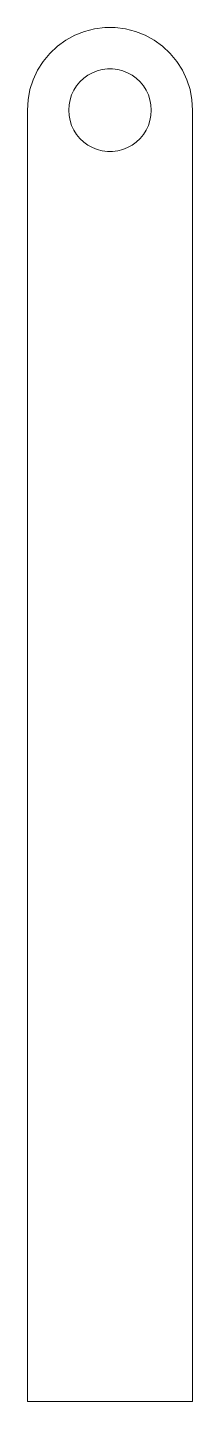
# Model space of a CAD drawing. Header units: millimetres. Extents: x -5.9 to 5.9, y -48.9 to 48.9.
import ezdxf

# ---------------------------------------------------------------- set-up
doc = ezdxf.new("R2010")
doc.units = ezdxf.units.MM
doc.layers.get('0').update_dxf_attribs({"linetype": 'CONTINUOUS', "lineweight": 0})

msp = doc.modelspace()

# ---------------------------------------------------------------- linework, layer by layer
for p, q in [((-3.761, 47.571), (-3.161, 48.007)), ((-3.161, 48.007), (-2.512, 48.363)), ((-2.512, 48.363), (-1.823, 48.636)), ((-1.823, 48.636), (-1.106, 48.82)), ((-1.106, 48.82), (-0.37, 48.913)), ((-0.37, 48.913), (0.37, 48.913)), ((0.37, 48.913), (1.106, 48.82)), ((1.106, 48.82), (1.823, 48.636)), ((1.823, 48.636), (2.512, 48.363)), ((2.512, 48.363), (3.161, 48.007)), ((3.161, 48.007), (3.761, 47.571)), ((-4.773, 46.493), (-4.301, 47.064)), ((-4.301, 47.064), (-3.761, 47.571)), ((3.761, 47.571), (4.301, 47.064)), ((4.301, 47.064), (4.773, 46.493)), ((-5.17, 45.867), (-4.773, 46.493)), ((4.773, 46.493), (5.17, 45.867)), ((-5.715, 44.492), (-5.486, 45.197)), ((-5.486, 45.197), (-5.17, 45.867)), ((-2.387, 44.759), (-2.15, 45.044)), ((-2.15, 45.044), (-1.88, 45.298)), ((-1.88, 45.298), (-1.581, 45.516)), ((-1.581, 45.516), (-1.256, 45.694)), ((-1.256, 45.694), (-0.912, 45.831)), ((-0.912, 45.831), (-0.553, 45.923)), ((-0.553, 45.923), (-0.185, 45.969)), ((-0.185, 45.969), (0.185, 45.969)), ((0.185, 45.969), (0.553, 45.923)), ((0.553, 45.923), (0.912, 45.831)), ((0.912, 45.831), (1.256, 45.694)), ((1.256, 45.694), (1.581, 45.516)), ((1.581, 45.516), (1.88, 45.298)), ((1.88, 45.298), (2.15, 45.044)), ((2.15, 45.044), (2.387, 44.759)), ((5.17, 45.867), (5.486, 45.197)), ((5.486, 45.197), (5.715, 44.492)), ((-5.853, 43.764), (-5.715, 44.492)), ((-2.857, 43.759), (-2.743, 44.111)), ((-2.743, 44.111), (-2.585, 44.446)), ((-2.585, 44.446), (-2.387, 44.759)), ((2.387, 44.759), (2.585, 44.446)), ((2.585, 44.446), (2.743, 44.111)), ((2.743, 44.111), (2.857, 43.759)), ((5.715, 44.492), (5.853, 43.764)), ((-5.9, 43.025), (-5.853, 43.764)), ((-2.95, 43.025), (-2.927, 43.395)), ((-2.927, 43.395), (-2.857, 43.759)), ((2.857, 43.759), (2.927, 43.395)), ((2.927, 43.395), (2.95, 43.025)), ((5.853, 43.764), (5.9, 43.025)), ((-5.9, -48.925), (-5.9, 43.025)), ((-2.927, 42.655), (-2.95, 43.025)), ((-2.857, 42.291), (-2.927, 42.655)), ((-2.743, 41.939), (-2.857, 42.291)), ((2.857, 42.291), (2.743, 41.939)), ((2.927, 42.655), (2.857, 42.291)), ((2.95, 43.025), (2.927, 42.655)), ((5.9, 43.025), (5.9, -48.925)), ((-2.585, 41.604), (-2.743, 41.939)), ((-2.387, 41.291), (-2.585, 41.604)), ((-2.15, 41.006), (-2.387, 41.291)), ((2.387, 41.291), (2.15, 41.006)), ((2.585, 41.604), (2.387, 41.291)), ((2.743, 41.939), (2.585, 41.604)), ((-1.88, 40.752), (-2.15, 41.006)), ((-1.581, 40.534), (-1.88, 40.752)), ((-1.256, 40.356), (-1.581, 40.534)), ((-0.912, 40.219), (-1.256, 40.356)), ((-0.553, 40.127), (-0.912, 40.219)), ((-0.185, 40.081), (-0.553, 40.127)), ((0.553, 40.127), (0.185, 40.081)), ((0.912, 40.219), (0.553, 40.127)), ((1.256, 40.356), (0.912, 40.219)), ((1.581, 40.534), (1.256, 40.356)), ((1.88, 40.752), (1.581, 40.534)), ((2.15, 41.006), (1.88, 40.752)), ((0.185, 40.081), (-0.185, 40.081)), ((5.9, -48.925), (-5.9, -48.925))]:
    msp.add_line(p, q)

doc.saveas('drawing.dxf')
